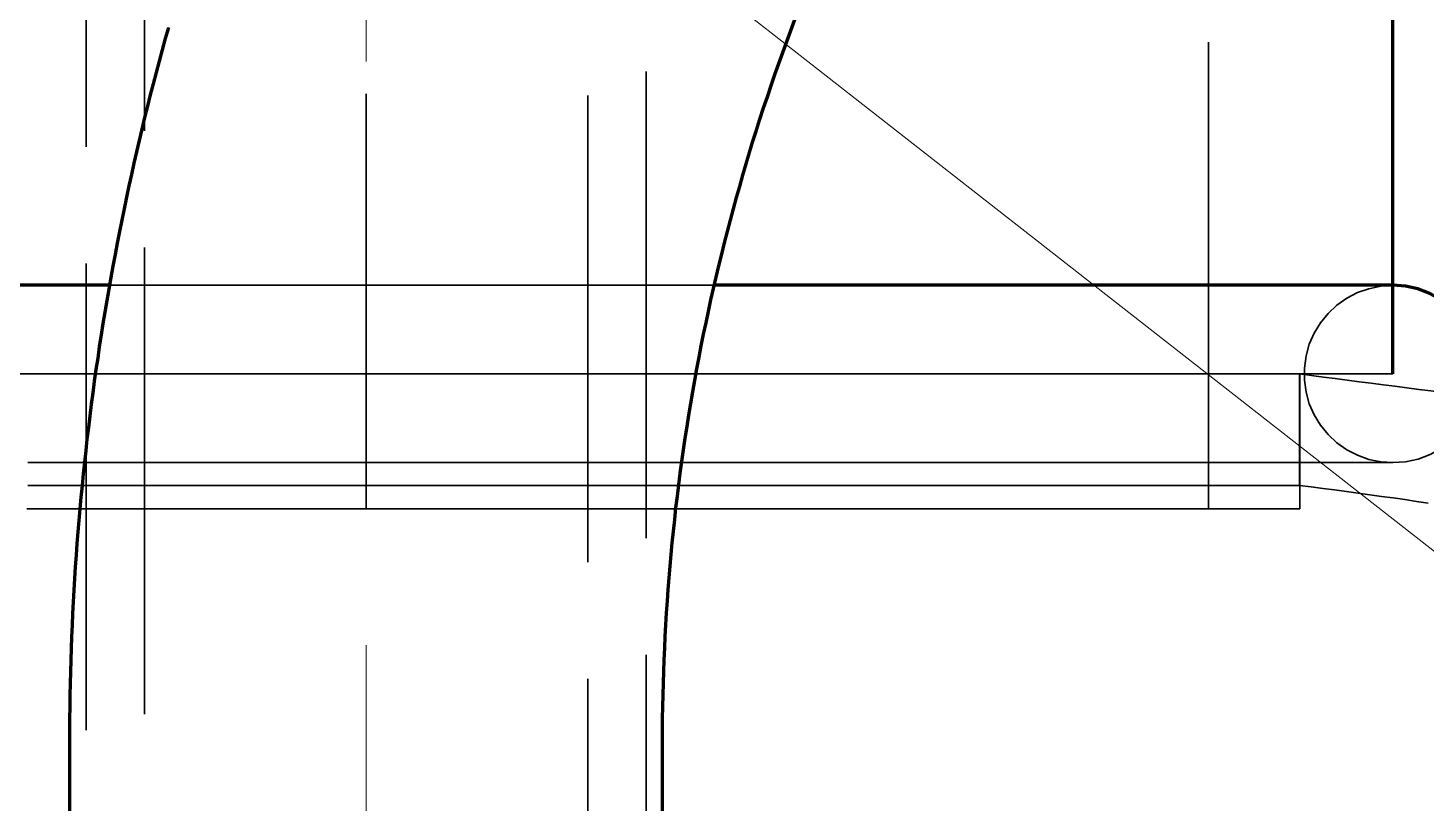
# Model space of a CAD drawing. Header units: millimetres. Extents: x 0 to 2382, y 0 to 420.
# Drawn here: x 938.86 to 950.84, y 332.97 to 339.61 of the extents above; entities that cross this region are included whole.
import ezdxf

# ---------------------------------------------------------------- set-up
doc = ezdxf.new("R2010")
doc.units = ezdxf.units.MM
doc.linetypes.add('IRAM-E-TRAZOS', pattern=[5, 4, -1])
doc.linetypes.add('IRAM-F-TRAZO-PUNTO', pattern=[20, 15, -2, 1, -2])
for name, color, linetype, lineweight in [('01-VISIBLE', 7, 'CONTINUOUS', 70), ('02-OCULTA', 4, 'IRAM-E-TRAZOS', 35), ('03-EJE', 1, 'IRAM-F-TRAZO-PUNTO', 18), ('08-FINA', 5, 'CONTINUOUS', 18)]:
    doc.layers.add(name, color=color, linetype=linetype, lineweight=lineweight)

msp = doc.modelspace()

# ---------------------------------------------------------------- linework, layer by layer
at = {"layer": '01-VISIBLE'}
for points in [[(950.558, 336.643), (950.558, 344.043)], [(939.218, 333.49), (939.219, 333.59), (939.219, 333.69), (939.22, 333.79), (939.222, 333.89), (939.224, 333.99), (939.226, 334.09), (939.229, 334.19), (939.233, 334.29), (939.236, 334.39), (939.241, 334.49), (939.245, 334.59), (939.25, 334.69), (939.256, 334.79), (939.262, 334.89), (939.268, 334.989), (939.275, 335.089), (939.282, 335.189), (939.29, 335.289), (939.298, 335.388), (939.307, 335.488), (939.316, 335.588), (939.326, 335.687), (939.336, 335.787), (939.346, 335.886), (939.357, 335.986), (939.368, 336.085), (939.38, 336.184), (939.392, 336.284), (939.405, 336.383), (939.418, 336.482), (939.431, 336.581), (939.445, 336.68), (939.46, 336.779), (939.474, 336.878), (939.49, 336.977), (939.505, 337.076), (939.521, 337.174), (939.538, 337.273), (939.555, 337.371), (939.572, 337.47), (939.59, 337.568), (939.609, 337.667), (939.627, 337.765), (939.647, 337.863), (939.666, 337.961), (939.686, 338.059), (939.707, 338.157), (939.728, 338.255), (939.749, 338.353), (939.771, 338.45), (939.793, 338.548), (939.816, 338.645), (939.839, 338.742), (939.862, 338.84), (939.886, 338.937), (939.911, 339.034), (939.935, 339.131), (939.961, 339.227), (939.986, 339.324), (940.012, 339.421), (940.039, 339.517), (940.066, 339.613)], [(944.298, 333.49), (944.299, 333.591), (944.299, 333.691), (944.301, 333.792), (944.303, 333.892), (944.306, 333.992), (944.309, 334.093), (944.312, 334.193), (944.317, 334.294), (944.322, 334.394), (944.327, 334.494), (944.333, 334.595), (944.34, 334.695), (944.347, 334.795), (944.355, 334.895), (944.363, 334.995), (944.372, 335.095), (944.382, 335.195), (944.392, 335.295), (944.403, 335.395), (944.414, 335.495), (944.426, 335.595), (944.438, 335.695), (944.451, 335.794), (944.465, 335.894), (944.479, 335.993), (944.493, 336.093), (944.509, 336.192), (944.524, 336.291), (944.541, 336.39), (944.558, 336.489), (944.575, 336.588), (944.593, 336.687), (944.612, 336.786), (944.631, 336.884), (944.651, 336.983), (944.672, 337.081), (944.693, 337.179), (944.714, 337.277), (944.736, 337.375), (944.759, 337.473), (944.782, 337.571), (944.806, 337.669), (944.83, 337.766), (944.855, 337.864), (944.88, 337.961), (944.906, 338.058), (944.933, 338.155), (944.96, 338.251), (944.988, 338.348), (945.016, 338.444), (945.045, 338.541), (945.074, 338.637), (945.104, 338.733), (945.134, 338.828), (945.165, 338.924), (945.197, 339.019), (945.229, 339.114), (945.262, 339.209), (945.295, 339.304), (945.329, 339.399), (945.363, 339.493), (945.398, 339.588), (945.433, 339.682)], [(939.56, 337.403), (939.46, 337.403), (939.36, 337.403), (939.26, 337.403), (939.16, 337.403), (939.06, 337.403), (938.96, 337.403), (938.86, 337.403), (938.76, 337.403)], [(950.558, 337.403), (950.458, 337.403), (950.358, 337.403), (950.258, 337.403), (950.157, 337.403), (950.057, 337.403), (949.957, 337.403), (949.856, 337.403), (949.756, 337.403), (949.656, 337.403), (949.556, 337.403), (949.455, 337.403), (949.355, 337.403), (949.255, 337.403), (949.154, 337.403), (949.054, 337.403), (948.954, 337.403), (948.854, 337.403), (948.753, 337.403), (948.653, 337.403), (948.553, 337.403), (948.453, 337.403), (948.352, 337.403), (948.252, 337.403), (948.152, 337.403), (948.051, 337.403), (947.951, 337.403), (947.851, 337.403), (947.751, 337.403), (947.65, 337.403), (947.55, 337.403), (947.45, 337.403), (947.349, 337.403), (947.249, 337.403), (947.149, 337.403), (947.049, 337.403), (946.948, 337.403), (946.848, 337.403), (946.748, 337.403), (946.648, 337.403), (946.547, 337.403), (946.447, 337.403), (946.347, 337.403), (946.246, 337.403), (946.146, 337.403), (946.046, 337.403), (945.946, 337.403), (945.845, 337.403), (945.745, 337.403), (945.645, 337.403), (945.545, 337.403), (945.444, 337.403), (945.344, 337.403), (945.244, 337.403), (945.143, 337.403), (945.043, 337.403), (944.943, 337.403), (944.843, 337.403), (944.742, 337.403)], [(951.318, 336.643), (951.311, 336.751), (951.288, 336.857), (951.25, 336.958), (951.198, 337.053), (951.133, 337.14), (951.056, 337.217), (950.969, 337.282), (950.874, 337.334), (950.772, 337.372), (950.666, 337.395), (950.558, 337.403)], [(939.218, 318.552), (939.218, 333.49)], [(944.298, 320.295), (944.298, 333.49)]]:
    msp.add_lwpolyline(points, dxfattribs=at)
at = {"layer": '02-OCULTA'}
for points in [[(941.758, 344.043), (941.758, 335.488)], [(948.978, 335.488), (948.978, 344.043)], [(939.358, 318.589), (939.358, 340.803)], [(939.858, 318.726), (939.858, 340.803)], [(943.658, 320.029), (943.658, 340.803)], [(944.158, 320.235), (944.158, 340.803)], [(940.066, 339.613), (940.039, 339.517), (940.012, 339.421), (939.986, 339.324), (939.961, 339.227), (939.935, 339.131), (939.911, 339.034), (939.886, 338.937), (939.862, 338.84), (939.839, 338.742), (939.816, 338.645), (939.793, 338.548), (939.771, 338.45), (939.749, 338.353), (939.728, 338.255), (939.707, 338.157), (939.686, 338.059), (939.666, 337.961), (939.647, 337.863), (939.627, 337.765), (939.609, 337.667), (939.59, 337.568), (939.572, 337.47), (939.555, 337.371), (939.538, 337.273), (939.521, 337.174), (939.505, 337.076), (939.49, 336.977), (939.474, 336.878), (939.46, 336.779), (939.445, 336.68), (939.431, 336.581), (939.418, 336.482), (939.405, 336.383), (939.392, 336.284), (939.38, 336.184), (939.368, 336.085), (939.357, 335.986), (939.346, 335.886), (939.336, 335.787), (939.326, 335.687), (939.316, 335.588), (939.307, 335.488), (939.298, 335.388), (939.29, 335.289), (939.282, 335.189), (939.275, 335.089), (939.268, 334.989), (939.262, 334.89), (939.256, 334.79), (939.25, 334.69), (939.245, 334.59), (939.241, 334.49), (939.236, 334.39), (939.233, 334.29), (939.229, 334.19), (939.226, 334.09), (939.224, 333.99), (939.222, 333.89), (939.22, 333.79), (939.219, 333.69), (939.219, 333.59), (939.218, 333.49)], [(945.433, 339.682), (945.398, 339.588), (945.363, 339.493), (945.329, 339.399), (945.295, 339.304), (945.262, 339.209), (945.229, 339.114), (945.197, 339.019), (945.165, 338.924), (945.134, 338.828), (945.104, 338.733), (945.074, 338.637), (945.045, 338.541), (945.016, 338.444), (944.988, 338.348), (944.96, 338.251), (944.933, 338.155), (944.906, 338.058), (944.88, 337.961), (944.855, 337.864), (944.83, 337.766), (944.806, 337.669), (944.782, 337.571), (944.759, 337.473), (944.736, 337.375), (944.714, 337.277), (944.693, 337.179), (944.672, 337.081), (944.651, 336.983), (944.631, 336.884), (944.612, 336.786), (944.593, 336.687), (944.575, 336.588), (944.558, 336.489), (944.541, 336.39), (944.524, 336.291), (944.509, 336.192), (944.493, 336.093), (944.479, 335.993), (944.465, 335.894), (944.451, 335.794), (944.438, 335.695), (944.426, 335.595), (944.414, 335.495), (944.403, 335.395), (944.392, 335.295), (944.382, 335.195), (944.372, 335.095), (944.363, 334.995), (944.355, 334.895), (944.347, 334.795), (944.34, 334.695), (944.333, 334.595), (944.327, 334.494), (944.322, 334.394), (944.317, 334.294), (944.312, 334.193), (944.309, 334.093), (944.306, 333.992), (944.303, 333.892), (944.301, 333.792), (944.299, 333.691), (944.299, 333.591), (944.298, 333.49)], [(941.758, 337.403), (941.658, 337.403), (941.558, 337.403), (941.457, 337.403), (941.357, 337.403), (941.257, 337.403), (941.157, 337.403), (941.056, 337.403), (940.956, 337.403), (940.856, 337.403), (940.756, 337.403), (940.655, 337.403), (940.555, 337.403), (940.455, 337.403), (940.354, 337.403), (940.254, 337.403), (940.154, 337.403), (940.054, 337.403), (939.953, 337.403), (939.853, 337.403), (939.753, 337.403), (939.652, 337.403), (939.552, 337.403), (939.452, 337.403), (939.352, 337.403), (939.251, 337.403), (939.151, 337.403), (939.051, 337.403), (938.951, 337.403), (938.85, 337.403)], [(944.742, 337.403), (944.641, 337.403), (944.539, 337.403), (944.437, 337.403), (944.336, 337.403), (944.234, 337.403), (944.133, 337.403), (944.031, 337.403), (943.929, 337.403), (943.828, 337.403), (943.726, 337.403), (943.625, 337.403), (943.523, 337.403), (943.421, 337.403), (943.32, 337.403), (943.218, 337.403), (943.117, 337.403), (943.015, 337.403), (942.913, 337.403), (942.812, 337.403), (942.71, 337.403), (942.609, 337.403), (942.507, 337.403), (942.405, 337.403), (942.304, 337.403), (942.202, 337.403), (942.101, 337.403), (941.999, 337.403), (941.897, 337.403), (941.796, 337.403), (941.694, 337.403), (941.593, 337.403), (941.491, 337.403), (941.389, 337.403), (941.288, 337.403), (941.186, 337.403), (941.085, 337.403), (940.983, 337.403), (940.881, 337.403), (940.78, 337.403), (940.678, 337.403), (940.577, 337.403), (940.475, 337.403), (940.373, 337.403), (940.272, 337.403), (940.17, 337.403), (940.068, 337.403), (939.967, 337.403), (939.865, 337.403), (939.764, 337.403), (939.662, 337.403), (939.56, 337.403)], [(941.758, 337.403), (941.858, 337.403), (941.958, 337.403), (942.058, 337.403), (942.158, 337.403), (942.258, 337.403), (942.358, 337.403), (942.458, 337.403), (942.558, 337.403), (942.658, 337.403), (942.758, 337.403), (942.858, 337.403), (942.958, 337.403), (943.058, 337.403), (943.158, 337.403), (943.258, 337.403), (943.358, 337.403), (943.458, 337.403), (943.558, 337.403), (943.658, 337.403), (943.758, 337.403), (943.858, 337.403), (943.958, 337.403), (944.058, 337.403), (944.158, 337.403), (944.258, 337.403), (944.358, 337.403), (944.458, 337.403), (944.558, 337.403), (944.658, 337.403), (944.758, 337.403), (944.858, 337.403), (944.958, 337.403), (945.058, 337.403), (945.158, 337.403), (945.258, 337.403), (945.358, 337.403), (945.458, 337.403), (945.558, 337.403), (945.658, 337.403), (945.758, 337.403), (945.858, 337.403), (945.958, 337.403), (946.058, 337.403), (946.158, 337.403), (946.258, 337.403), (946.358, 337.403), (946.458, 337.403), (946.558, 337.403), (946.658, 337.403), (946.758, 337.403), (946.858, 337.403), (946.958, 337.403), (947.058, 337.403), (947.158, 337.403), (947.258, 337.403), (947.358, 337.403), (947.458, 337.403), (947.558, 337.403), (947.658, 337.403), (947.758, 337.403), (947.858, 337.403), (947.958, 337.403), (948.058, 337.403), (948.158, 337.403), (948.258, 337.403), (948.358, 337.403), (948.458, 337.403), (948.558, 337.403), (948.658, 337.403), (948.758, 337.403), (948.858, 337.403), (948.958, 337.403), (949.058, 337.403), (949.158, 337.403), (949.258, 337.403), (949.358, 337.403), (949.458, 337.403), (949.558, 337.403), (949.658, 337.403), (949.758, 337.403), (949.858, 337.403), (949.958, 337.403), (950.058, 337.403), (950.158, 337.403), (950.258, 337.403), (950.358, 337.403), (950.458, 337.403), (950.558, 337.403)], [(950.558, 335.883), (950.455, 335.89), (950.353, 335.911), (950.256, 335.946), (950.163, 335.993), (950.079, 336.053), (950.003, 336.124), (949.937, 336.204), (949.884, 336.293), (949.842, 336.388), (949.814, 336.488), (949.8, 336.591), (949.8, 336.694), (949.814, 336.797), (949.842, 336.897), (949.884, 336.992), (949.937, 337.081), (950.003, 337.161), (950.079, 337.232), (950.163, 337.292), (950.256, 337.34), (950.353, 337.374), (950.455, 337.396), (950.558, 337.403)], [(938.79, 336.643), (938.89, 336.643), (938.991, 336.643), (939.092, 336.643), (939.192, 336.643), (939.293, 336.643), (939.394, 336.643), (939.494, 336.643), (939.595, 336.643), (939.695, 336.643), (939.796, 336.643), (939.897, 336.643), (939.997, 336.643), (940.098, 336.643), (940.199, 336.643), (940.299, 336.643), (940.4, 336.643), (940.5, 336.643), (940.601, 336.643), (940.702, 336.643), (940.802, 336.643), (940.903, 336.643), (941.004, 336.643), (941.104, 336.643), (941.205, 336.643), (941.306, 336.643), (941.406, 336.643), (941.507, 336.643), (941.607, 336.643), (941.708, 336.643), (941.809, 336.643), (941.909, 336.643), (942.01, 336.643), (942.111, 336.643), (942.211, 336.643), (942.312, 336.643), (942.412, 336.643), (942.513, 336.643), (942.614, 336.643), (942.714, 336.643), (942.815, 336.643), (942.916, 336.643), (943.016, 336.643), (943.117, 336.643), (943.217, 336.643), (943.318, 336.643), (943.419, 336.643), (943.519, 336.643), (943.62, 336.643), (943.721, 336.643), (943.821, 336.643), (943.922, 336.643), (944.022, 336.643), (944.123, 336.643), (944.224, 336.643), (944.324, 336.643), (944.425, 336.643), (944.526, 336.643), (944.626, 336.643), (944.727, 336.643), (944.828, 336.643), (944.928, 336.643), (945.029, 336.643), (945.129, 336.643), (945.23, 336.643), (945.331, 336.643), (945.431, 336.643), (945.532, 336.643), (945.633, 336.643), (945.733, 336.643), (945.834, 336.643), (945.934, 336.643), (946.035, 336.643), (946.136, 336.643), (946.236, 336.643), (946.337, 336.643), (946.438, 336.643), (946.538, 336.643), (946.639, 336.643), (946.739, 336.643), (946.84, 336.643), (946.941, 336.643), (947.041, 336.643), (947.142, 336.643), (947.243, 336.643), (947.343, 336.643), (947.444, 336.643), (947.544, 336.643), (947.645, 336.643), (947.746, 336.643), (947.846, 336.643), (947.947, 336.643), (948.048, 336.643), (948.148, 336.643), (948.249, 336.643), (948.35, 336.643), (948.45, 336.643), (948.551, 336.643), (948.651, 336.643), (948.752, 336.643), (948.853, 336.643), (948.953, 336.643), (949.054, 336.643), (949.155, 336.643), (949.255, 336.643), (949.356, 336.643), (949.456, 336.643), (949.557, 336.643), (949.658, 336.643), (949.758, 336.643)], [(941.758, 336.643), (941.657, 336.643), (941.556, 336.643), (941.455, 336.643), (941.353, 336.643), (941.252, 336.643), (941.151, 336.643), (941.049, 336.643), (940.948, 336.643), (940.847, 336.643), (940.746, 336.643), (940.644, 336.643), (940.543, 336.643), (940.442, 336.643), (940.341, 336.643), (940.239, 336.643), (940.138, 336.643), (940.037, 336.643), (939.936, 336.643), (939.834, 336.643), (939.733, 336.643), (939.632, 336.643), (939.53, 336.643), (939.429, 336.643), (939.328, 336.643), (939.227, 336.643), (939.125, 336.643), (939.024, 336.643), (938.923, 336.643), (938.822, 336.643)], [(941.758, 336.643), (941.658, 336.643), (941.558, 336.643), (941.458, 336.643), (941.358, 336.643), (941.258, 336.643), (941.158, 336.643), (941.058, 336.643), (940.958, 336.643), (940.858, 336.643), (940.758, 336.643), (940.658, 336.643), (940.558, 336.643), (940.458, 336.643), (940.358, 336.643), (940.258, 336.643), (940.158, 336.643), (940.058, 336.643), (939.958, 336.643), (939.858, 336.643), (939.758, 336.643), (939.658, 336.643), (939.558, 336.643), (939.458, 336.643), (939.358, 336.643), (939.258, 336.643), (939.158, 336.643), (939.058, 336.643), (938.958, 336.643), (938.858, 336.643)], [(938.858, 336.643), (938.958, 336.643), (939.058, 336.643), (939.158, 336.643), (939.258, 336.643), (939.358, 336.643), (939.458, 336.643), (939.558, 336.643), (939.658, 336.643), (939.758, 336.643), (939.858, 336.643), (939.958, 336.643), (940.058, 336.643), (940.158, 336.643), (940.258, 336.643), (940.358, 336.643), (940.458, 336.643), (940.558, 336.643), (940.658, 336.643), (940.758, 336.643), (940.858, 336.643), (940.958, 336.643), (941.058, 336.643), (941.158, 336.643), (941.258, 336.643), (941.358, 336.643), (941.458, 336.643), (941.558, 336.643), (941.658, 336.643), (941.758, 336.643), (941.858, 336.643), (941.958, 336.643), (942.058, 336.643), (942.158, 336.643), (942.258, 336.643), (942.358, 336.643), (942.459, 336.643), (942.559, 336.643), (942.659, 336.643), (942.759, 336.643), (942.859, 336.643), (942.959, 336.643), (943.059, 336.643), (943.159, 336.643), (943.259, 336.643), (943.359, 336.643), (943.459, 336.643), (943.559, 336.643), (943.659, 336.643), (943.759, 336.643), (943.859, 336.643), (943.959, 336.643), (944.059, 336.643), (944.159, 336.643), (944.259, 336.643), (944.359, 336.643), (944.459, 336.643), (944.559, 336.643), (944.659, 336.643), (944.759, 336.643), (944.859, 336.643), (944.959, 336.643), (945.059, 336.643), (945.159, 336.643), (945.259, 336.643), (945.359, 336.643), (945.459, 336.643), (945.559, 336.643), (945.659, 336.643), (945.759, 336.643), (945.859, 336.643), (945.959, 336.643), (946.059, 336.643), (946.159, 336.643), (946.259, 336.643), (946.359, 336.643), (946.46, 336.643), (946.56, 336.643), (946.66, 336.643), (946.76, 336.643), (946.86, 336.643), (946.96, 336.643), (947.06, 336.643), (947.16, 336.643), (947.26, 336.643), (947.36, 336.643), (947.46, 336.643), (947.56, 336.643), (947.66, 336.643), (947.76, 336.643), (947.86, 336.643), (947.96, 336.643), (948.06, 336.643), (948.16, 336.643), (948.26, 336.643), (948.36, 336.643), (948.46, 336.643), (948.56, 336.643), (948.66, 336.643), (948.76, 336.643), (948.86, 336.643), (948.96, 336.643), (949.06, 336.643), (949.16, 336.643), (949.26, 336.643), (949.36, 336.643), (949.46, 336.643), (949.56, 336.643), (949.66, 336.643), (949.76, 336.643)], [(941.758, 336.643), (941.658, 336.643), (941.558, 336.643), (941.458, 336.643), (941.358, 336.643), (941.258, 336.643), (941.158, 336.643), (941.058, 336.643), (940.958, 336.643), (940.858, 336.643), (940.758, 336.643), (940.658, 336.643), (940.558, 336.643), (940.458, 336.643), (940.358, 336.643), (940.258, 336.643), (940.158, 336.643), (940.058, 336.643), (939.958, 336.643), (939.858, 336.643), (939.758, 336.643), (939.658, 336.643), (939.558, 336.643), (939.458, 336.643), (939.358, 336.643), (939.258, 336.643), (939.158, 336.643), (939.058, 336.643), (938.958, 336.643), (938.858, 336.643)], [(938.858, 336.643), (938.958, 336.643), (939.058, 336.643), (939.158, 336.643), (939.258, 336.643), (939.358, 336.643), (939.458, 336.643), (939.558, 336.643), (939.658, 336.643), (939.758, 336.643), (939.858, 336.643), (939.958, 336.643), (940.058, 336.643), (940.158, 336.643), (940.258, 336.643), (940.358, 336.643), (940.458, 336.643), (940.558, 336.643), (940.658, 336.643), (940.758, 336.643), (940.858, 336.643), (940.958, 336.643), (941.058, 336.643), (941.158, 336.643), (941.258, 336.643), (941.358, 336.643), (941.458, 336.643), (941.558, 336.643), (941.658, 336.643), (941.758, 336.643), (941.858, 336.643), (941.958, 336.643), (942.058, 336.643), (942.158, 336.643), (942.258, 336.643), (942.358, 336.643), (942.458, 336.643), (942.558, 336.643), (942.658, 336.643), (942.758, 336.643), (942.858, 336.643), (942.958, 336.643), (943.058, 336.643), (943.158, 336.643), (943.258, 336.643), (943.358, 336.643), (943.458, 336.643), (943.558, 336.643), (943.658, 336.643), (943.758, 336.643), (943.858, 336.643), (943.958, 336.643), (944.058, 336.643), (944.158, 336.643), (944.258, 336.643), (944.358, 336.643), (944.458, 336.643), (944.558, 336.643), (944.658, 336.643), (944.758, 336.643), (944.858, 336.643), (944.958, 336.643), (945.058, 336.643), (945.158, 336.643), (945.258, 336.643), (945.358, 336.643), (945.458, 336.643), (945.558, 336.643), (945.658, 336.643), (945.758, 336.643), (945.858, 336.643), (945.958, 336.643), (946.058, 336.643), (946.158, 336.643), (946.258, 336.643), (946.358, 336.643), (946.458, 336.643), (946.558, 336.643), (946.658, 336.643), (946.758, 336.643), (946.858, 336.643), (946.958, 336.643), (947.058, 336.643), (947.158, 336.643), (947.258, 336.643), (947.358, 336.643), (947.458, 336.643), (947.558, 336.643), (947.658, 336.643), (947.758, 336.643), (947.858, 336.643), (947.958, 336.643), (948.058, 336.643), (948.158, 336.643), (948.258, 336.643), (948.358, 336.643), (948.458, 336.643), (948.558, 336.643), (948.658, 336.643), (948.758, 336.643), (948.858, 336.643), (948.958, 336.643), (949.058, 336.643), (949.158, 336.643), (949.258, 336.643), (949.358, 336.643), (949.458, 336.643), (949.558, 336.643), (949.658, 336.643), (949.758, 336.643), (949.858, 336.643), (949.958, 336.643), (950.058, 336.643), (950.158, 336.643), (950.258, 336.643), (950.358, 336.643), (950.458, 336.643), (950.558, 336.643)], [(949.758, 336.643), (949.657, 336.643), (949.556, 336.643), (949.455, 336.643), (949.353, 336.643), (949.252, 336.643), (949.151, 336.643), (949.049, 336.643), (948.948, 336.643), (948.847, 336.643), (948.746, 336.643), (948.644, 336.643), (948.543, 336.643), (948.442, 336.643), (948.341, 336.643), (948.239, 336.643), (948.138, 336.643), (948.037, 336.643), (947.936, 336.643), (947.834, 336.643), (947.733, 336.643), (947.632, 336.643), (947.53, 336.643), (947.429, 336.643), (947.328, 336.643), (947.227, 336.643), (947.125, 336.643), (947.024, 336.643), (946.923, 336.643), (946.822, 336.643), (946.72, 336.643), (946.619, 336.643), (946.518, 336.643), (946.417, 336.643), (946.315, 336.643), (946.214, 336.643), (946.113, 336.643), (946.011, 336.643), (945.91, 336.643), (945.809, 336.643), (945.708, 336.643), (945.606, 336.643), (945.505, 336.643), (945.404, 336.643), (945.303, 336.643), (945.201, 336.643), (945.1, 336.643), (944.999, 336.643), (944.898, 336.643), (944.796, 336.643), (944.695, 336.643), (944.594, 336.643), (944.493, 336.643), (944.391, 336.643), (944.29, 336.643), (944.189, 336.643), (944.087, 336.643), (943.986, 336.643), (943.885, 336.643), (943.784, 336.643), (943.682, 336.643), (943.581, 336.643), (943.48, 336.643), (943.379, 336.643), (943.277, 336.643), (943.176, 336.643), (943.075, 336.643), (942.974, 336.643), (942.872, 336.643), (942.771, 336.643), (942.67, 336.643), (942.568, 336.643), (942.467, 336.643), (942.366, 336.643), (942.265, 336.643), (942.163, 336.643), (942.062, 336.643), (941.961, 336.643), (941.86, 336.643), (941.758, 336.643)], [(949.76, 336.643), (949.66, 336.643), (949.56, 336.643), (949.46, 336.643), (949.36, 336.643), (949.26, 336.643), (949.16, 336.643), (949.06, 336.643), (948.96, 336.643), (948.86, 336.643), (948.76, 336.643), (948.66, 336.643), (948.56, 336.643), (948.46, 336.643), (948.36, 336.643), (948.26, 336.643), (948.16, 336.643), (948.06, 336.643), (947.96, 336.643), (947.86, 336.643), (947.76, 336.643), (947.66, 336.643), (947.56, 336.643), (947.46, 336.643), (947.36, 336.643), (947.26, 336.643), (947.16, 336.643), (947.06, 336.643), (946.96, 336.643), (946.86, 336.643), (946.76, 336.643), (946.66, 336.643), (946.56, 336.643), (946.46, 336.643), (946.359, 336.643), (946.259, 336.643), (946.159, 336.643), (946.059, 336.643), (945.959, 336.643), (945.859, 336.643), (945.759, 336.643), (945.659, 336.643), (945.559, 336.643), (945.459, 336.643), (945.359, 336.643), (945.259, 336.643), (945.159, 336.643), (945.059, 336.643), (944.959, 336.643), (944.859, 336.643), (944.759, 336.643), (944.659, 336.643), (944.559, 336.643), (944.459, 336.643), (944.359, 336.643), (944.259, 336.643), (944.159, 336.643), (944.059, 336.643), (943.959, 336.643), (943.859, 336.643), (943.759, 336.643), (943.659, 336.643), (943.559, 336.643), (943.459, 336.643), (943.359, 336.643), (943.259, 336.643), (943.159, 336.643), (943.059, 336.643), (942.959, 336.643), (942.859, 336.643), (942.759, 336.643), (942.659, 336.643), (942.559, 336.643), (942.459, 336.643), (942.358, 336.643), (942.258, 336.643), (942.158, 336.643), (942.058, 336.643), (941.958, 336.643), (941.858, 336.643), (941.758, 336.643)], [(950.558, 336.643), (950.457, 336.643), (950.356, 336.643), (950.255, 336.643), (950.154, 336.643), (950.053, 336.643), (949.951, 336.643), (949.85, 336.643), (949.749, 336.643), (949.648, 336.643), (949.547, 336.643), (949.446, 336.643), (949.345, 336.643), (949.243, 336.643), (949.142, 336.643), (949.041, 336.643), (948.94, 336.643), (948.839, 336.643), (948.738, 336.643), (948.636, 336.643), (948.535, 336.643), (948.434, 336.643), (948.333, 336.643), (948.232, 336.643), (948.131, 336.643), (948.03, 336.643), (947.928, 336.643), (947.827, 336.643), (947.726, 336.643), (947.625, 336.643), (947.524, 336.643), (947.423, 336.643), (947.322, 336.643), (947.22, 336.643), (947.119, 336.643), (947.018, 336.643), (946.917, 336.643), (946.816, 336.643), (946.715, 336.643), (946.614, 336.643), (946.512, 336.643), (946.411, 336.643), (946.31, 336.643), (946.209, 336.643), (946.108, 336.643), (946.007, 336.643), (945.905, 336.643), (945.804, 336.643), (945.703, 336.643), (945.602, 336.643), (945.501, 336.643), (945.4, 336.643), (945.299, 336.643), (945.197, 336.643), (945.096, 336.643), (944.995, 336.643), (944.894, 336.643), (944.793, 336.643), (944.692, 336.643), (944.591, 336.643), (944.489, 336.643), (944.388, 336.643), (944.287, 336.643), (944.186, 336.643), (944.085, 336.643), (943.984, 336.643), (943.882, 336.643), (943.781, 336.643), (943.68, 336.643), (943.579, 336.643), (943.478, 336.643), (943.377, 336.643), (943.276, 336.643), (943.174, 336.643), (943.073, 336.643), (942.972, 336.643), (942.871, 336.643), (942.77, 336.643), (942.669, 336.643), (942.568, 336.643), (942.466, 336.643), (942.365, 336.643), (942.264, 336.643), (942.163, 336.643), (942.062, 336.643), (941.961, 336.643), (941.859, 336.643), (941.758, 336.643)], [(951.292, 336.444), (951.19, 336.458), (951.088, 336.471), (950.985, 336.485), (950.883, 336.498), (950.781, 336.511), (950.679, 336.525), (950.576, 336.538), (950.474, 336.551), (950.372, 336.564), (950.27, 336.577), (950.167, 336.59), (950.065, 336.603), (949.963, 336.616), (949.861, 336.629), (949.758, 336.643)], [(949.758, 336.643), (949.758, 335.688)], [(949.76, 335.488), (949.76, 336.643)], [(951.292, 336.444), (951.255, 336.34), (951.204, 336.242), (951.14, 336.153), (951.063, 336.074), (950.975, 336.007), (950.879, 335.954), (950.776, 335.914), (950.668, 335.891), (950.558, 335.883)], [(938.858, 335.883), (938.958, 335.883), (939.058, 335.883), (939.158, 335.883), (939.258, 335.883), (939.358, 335.883), (939.458, 335.883), (939.558, 335.883), (939.658, 335.883), (939.758, 335.883), (939.858, 335.883), (939.958, 335.883), (940.058, 335.883), (940.158, 335.883), (940.258, 335.883), (940.358, 335.883), (940.458, 335.883), (940.558, 335.883), (940.658, 335.883), (940.758, 335.883), (940.858, 335.883), (940.958, 335.883), (941.058, 335.883), (941.158, 335.883), (941.258, 335.883), (941.358, 335.883), (941.458, 335.883), (941.558, 335.883), (941.658, 335.883), (941.758, 335.883)], [(938.858, 335.883), (938.958, 335.883), (939.058, 335.883), (939.158, 335.883), (939.258, 335.883), (939.358, 335.883), (939.458, 335.883), (939.558, 335.883), (939.658, 335.883), (939.758, 335.883), (939.858, 335.883), (939.958, 335.883), (940.058, 335.883), (940.158, 335.883), (940.258, 335.883), (940.358, 335.883), (940.458, 335.883), (940.558, 335.883), (940.658, 335.883), (940.758, 335.883), (940.858, 335.883), (940.958, 335.883), (941.058, 335.883), (941.158, 335.883), (941.258, 335.883), (941.358, 335.883), (941.458, 335.883), (941.558, 335.883), (941.658, 335.883), (941.758, 335.883), (941.858, 335.883), (941.958, 335.883), (942.058, 335.883), (942.158, 335.883), (942.258, 335.883), (942.358, 335.883), (942.458, 335.883), (942.558, 335.883), (942.658, 335.883), (942.758, 335.883), (942.858, 335.883), (942.958, 335.883), (943.058, 335.883), (943.158, 335.883), (943.258, 335.883), (943.358, 335.883), (943.458, 335.883), (943.558, 335.883), (943.658, 335.883), (943.758, 335.883), (943.858, 335.883), (943.958, 335.883), (944.058, 335.883), (944.158, 335.883), (944.258, 335.883), (944.358, 335.883), (944.458, 335.883), (944.558, 335.883), (944.658, 335.883), (944.758, 335.883), (944.858, 335.883), (944.958, 335.883), (945.058, 335.883), (945.158, 335.883), (945.258, 335.883), (945.358, 335.883), (945.458, 335.883), (945.558, 335.883), (945.658, 335.883), (945.758, 335.883), (945.858, 335.883), (945.958, 335.883), (946.058, 335.883), (946.158, 335.883), (946.258, 335.883), (946.358, 335.883), (946.458, 335.883), (946.558, 335.883), (946.658, 335.883), (946.758, 335.883), (946.858, 335.883), (946.958, 335.883), (947.058, 335.883), (947.158, 335.883), (947.258, 335.883), (947.358, 335.883), (947.458, 335.883), (947.558, 335.883), (947.658, 335.883), (947.758, 335.883), (947.858, 335.883), (947.958, 335.883), (948.058, 335.883), (948.158, 335.883), (948.258, 335.883), (948.358, 335.883), (948.458, 335.883), (948.558, 335.883), (948.658, 335.883), (948.758, 335.883), (948.858, 335.883), (948.958, 335.883), (949.058, 335.883), (949.158, 335.883), (949.258, 335.883), (949.358, 335.883), (949.458, 335.883), (949.558, 335.883), (949.658, 335.883), (949.758, 335.883), (949.858, 335.883), (949.958, 335.883), (950.058, 335.883), (950.158, 335.883), (950.258, 335.883), (950.358, 335.883), (950.458, 335.883), (950.558, 335.883)], [(941.758, 335.883), (941.858, 335.883), (941.958, 335.883), (942.058, 335.883), (942.158, 335.883), (942.258, 335.883), (942.358, 335.883), (942.458, 335.883), (942.558, 335.883), (942.658, 335.883), (942.758, 335.883), (942.858, 335.883), (942.958, 335.883), (943.058, 335.883), (943.158, 335.883), (943.258, 335.883), (943.358, 335.883), (943.458, 335.883), (943.558, 335.883), (943.658, 335.883), (943.758, 335.883), (943.858, 335.883), (943.958, 335.883), (944.058, 335.883), (944.158, 335.883), (944.258, 335.883), (944.358, 335.883), (944.458, 335.883), (944.558, 335.883), (944.658, 335.883), (944.758, 335.883), (944.858, 335.883), (944.958, 335.883), (945.058, 335.883), (945.158, 335.883), (945.258, 335.883), (945.358, 335.883), (945.458, 335.883), (945.558, 335.883), (945.658, 335.883), (945.758, 335.883), (945.858, 335.883), (945.958, 335.883), (946.058, 335.883), (946.158, 335.883), (946.258, 335.883), (946.358, 335.883), (946.458, 335.883), (946.558, 335.883), (946.658, 335.883), (946.758, 335.883), (946.858, 335.883), (946.958, 335.883), (947.058, 335.883), (947.158, 335.883), (947.258, 335.883), (947.358, 335.883), (947.458, 335.883), (947.558, 335.883), (947.658, 335.883), (947.758, 335.883), (947.858, 335.883), (947.958, 335.883), (948.058, 335.883), (948.158, 335.883), (948.258, 335.883), (948.358, 335.883), (948.458, 335.883), (948.558, 335.883), (948.658, 335.883), (948.758, 335.883), (948.858, 335.883), (948.958, 335.883), (949.058, 335.883), (949.158, 335.883), (949.258, 335.883), (949.358, 335.883), (949.458, 335.883), (949.558, 335.883), (949.658, 335.883), (949.758, 335.883), (949.858, 335.883), (949.958, 335.883), (950.058, 335.883), (950.158, 335.883), (950.258, 335.883), (950.358, 335.883), (950.458, 335.883), (950.558, 335.883)], [(941.758, 335.688), (941.658, 335.688), (941.558, 335.688), (941.458, 335.688), (941.358, 335.688), (941.258, 335.688), (941.158, 335.688), (941.058, 335.688), (940.958, 335.688), (940.858, 335.688), (940.758, 335.688), (940.658, 335.688), (940.558, 335.688), (940.458, 335.688), (940.358, 335.688), (940.258, 335.688), (940.158, 335.688), (940.058, 335.688), (939.958, 335.688), (939.858, 335.688), (939.758, 335.688), (939.658, 335.688), (939.558, 335.688), (939.458, 335.688), (939.358, 335.688), (939.258, 335.688), (939.158, 335.688), (939.058, 335.688), (938.958, 335.688), (938.858, 335.688)], [(938.858, 335.688), (938.958, 335.688), (939.058, 335.688), (939.158, 335.688), (939.258, 335.688), (939.358, 335.688), (939.458, 335.688), (939.558, 335.688), (939.658, 335.688), (939.758, 335.688), (939.858, 335.688), (939.958, 335.688), (940.058, 335.688), (940.158, 335.688), (940.258, 335.688), (940.358, 335.688), (940.458, 335.688), (940.558, 335.688), (940.658, 335.688), (940.758, 335.688), (940.858, 335.688), (940.958, 335.688), (941.058, 335.688), (941.158, 335.688), (941.258, 335.688), (941.358, 335.688), (941.458, 335.688), (941.558, 335.688), (941.658, 335.688), (941.758, 335.688), (941.858, 335.688), (941.958, 335.688), (942.058, 335.688), (942.158, 335.688), (942.258, 335.688), (942.358, 335.688), (942.458, 335.688), (942.558, 335.688), (942.658, 335.688), (942.758, 335.688), (942.858, 335.688), (942.958, 335.688), (943.058, 335.688), (943.158, 335.688), (943.258, 335.688), (943.358, 335.688), (943.458, 335.688), (943.558, 335.688), (943.658, 335.688), (943.758, 335.688), (943.858, 335.688), (943.958, 335.688), (944.058, 335.688), (944.158, 335.688), (944.258, 335.688), (944.358, 335.688), (944.458, 335.688), (944.558, 335.688), (944.658, 335.688), (944.758, 335.688), (944.858, 335.688), (944.958, 335.688), (945.058, 335.688), (945.158, 335.688), (945.258, 335.688), (945.358, 335.688), (945.458, 335.688), (945.558, 335.688), (945.658, 335.688), (945.758, 335.688), (945.858, 335.688), (945.958, 335.688), (946.058, 335.688), (946.158, 335.688), (946.258, 335.688), (946.358, 335.688), (946.458, 335.688), (946.558, 335.688), (946.658, 335.688), (946.758, 335.688), (946.858, 335.688), (946.958, 335.688), (947.058, 335.688), (947.158, 335.688), (947.258, 335.688), (947.358, 335.688), (947.458, 335.688), (947.558, 335.688), (947.658, 335.688), (947.758, 335.688), (947.858, 335.688), (947.958, 335.688), (948.058, 335.688), (948.158, 335.688), (948.258, 335.688), (948.358, 335.688), (948.458, 335.688), (948.558, 335.688), (948.658, 335.688), (948.758, 335.688), (948.858, 335.688), (948.958, 335.688), (949.058, 335.688), (949.158, 335.688), (949.258, 335.688), (949.358, 335.688), (949.458, 335.688), (949.558, 335.688), (949.658, 335.688), (949.758, 335.688)], [(949.758, 335.688), (949.658, 335.688), (949.558, 335.688), (949.458, 335.688), (949.358, 335.688), (949.258, 335.688), (949.158, 335.688), (949.058, 335.688), (948.958, 335.688), (948.858, 335.688), (948.758, 335.688), (948.658, 335.688), (948.558, 335.688), (948.458, 335.688), (948.358, 335.688), (948.258, 335.688), (948.158, 335.688), (948.058, 335.688), (947.958, 335.688), (947.858, 335.688), (947.758, 335.688), (947.658, 335.688), (947.558, 335.688), (947.458, 335.688), (947.358, 335.688), (947.258, 335.688), (947.158, 335.688), (947.058, 335.688), (946.958, 335.688), (946.858, 335.688), (946.758, 335.688), (946.658, 335.688), (946.558, 335.688), (946.458, 335.688), (946.358, 335.688), (946.258, 335.688), (946.158, 335.688), (946.058, 335.688), (945.958, 335.688), (945.858, 335.688), (945.758, 335.688), (945.658, 335.688), (945.558, 335.688), (945.458, 335.688), (945.358, 335.688), (945.258, 335.688), (945.158, 335.688), (945.058, 335.688), (944.958, 335.688), (944.858, 335.688), (944.758, 335.688), (944.658, 335.688), (944.558, 335.688), (944.458, 335.688), (944.358, 335.688), (944.258, 335.688), (944.158, 335.688), (944.058, 335.688), (943.958, 335.688), (943.858, 335.688), (943.758, 335.688), (943.658, 335.688), (943.558, 335.688), (943.458, 335.688), (943.358, 335.688), (943.258, 335.688), (943.158, 335.688), (943.058, 335.688), (942.958, 335.688), (942.858, 335.688), (942.758, 335.688), (942.658, 335.688), (942.558, 335.688), (942.458, 335.688), (942.358, 335.688), (942.258, 335.688), (942.158, 335.688), (942.058, 335.688), (941.958, 335.688), (941.858, 335.688), (941.758, 335.688)], [(949.758, 335.688), (949.859, 335.675), (949.959, 335.662), (950.059, 335.649), (950.16, 335.635), (950.26, 335.622), (950.36, 335.608), (950.46, 335.594), (950.561, 335.58), (950.661, 335.566), (950.761, 335.551), (950.861, 335.537)], [(941.758, 335.488), (941.658, 335.488), (941.558, 335.488), (941.457, 335.488), (941.357, 335.488), (941.257, 335.488), (941.157, 335.488), (941.056, 335.488), (940.956, 335.488), (940.856, 335.488), (940.756, 335.488), (940.655, 335.488), (940.555, 335.488), (940.455, 335.488), (940.354, 335.488), (940.254, 335.488), (940.154, 335.488), (940.054, 335.488), (939.953, 335.488), (939.853, 335.488), (939.753, 335.488), (939.652, 335.488), (939.552, 335.488), (939.452, 335.488), (939.352, 335.488), (939.251, 335.488), (939.151, 335.488), (939.051, 335.488), (938.951, 335.488), (938.85, 335.488)], [(938.85, 335.488), (938.951, 335.488), (939.051, 335.488), (939.151, 335.488), (939.251, 335.488), (939.352, 335.488), (939.452, 335.488), (939.552, 335.488), (939.652, 335.488), (939.753, 335.488), (939.853, 335.488), (939.953, 335.488), (940.054, 335.488), (940.154, 335.488), (940.254, 335.488), (940.354, 335.488), (940.455, 335.488), (940.555, 335.488), (940.655, 335.488), (940.756, 335.488), (940.856, 335.488), (940.956, 335.488), (941.056, 335.488), (941.157, 335.488), (941.257, 335.488), (941.357, 335.488), (941.457, 335.488), (941.558, 335.488), (941.658, 335.488), (941.758, 335.488), (941.859, 335.488), (941.959, 335.488), (942.059, 335.488), (942.159, 335.488), (942.26, 335.488), (942.36, 335.488), (942.46, 335.488), (942.561, 335.488), (942.661, 335.488), (942.761, 335.488), (942.861, 335.488), (942.962, 335.488), (943.062, 335.488), (943.162, 335.488), (943.262, 335.488), (943.363, 335.488), (943.463, 335.488), (943.563, 335.488), (943.664, 335.488), (943.764, 335.488), (943.864, 335.488), (943.964, 335.488), (944.065, 335.488), (944.165, 335.488), (944.265, 335.488), (944.366, 335.488), (944.466, 335.488), (944.566, 335.488), (944.666, 335.488), (944.767, 335.488), (944.867, 335.488), (944.967, 335.488), (945.067, 335.488), (945.168, 335.488), (945.268, 335.488), (945.368, 335.488), (945.469, 335.488), (945.569, 335.488), (945.669, 335.488), (945.769, 335.488), (945.87, 335.488), (945.97, 335.488), (946.07, 335.488), (946.171, 335.488), (946.271, 335.488), (946.371, 335.488), (946.471, 335.488), (946.572, 335.488), (946.672, 335.488), (946.772, 335.488), (946.872, 335.488), (946.973, 335.488), (947.073, 335.488), (947.173, 335.488), (947.274, 335.488), (947.374, 335.488), (947.474, 335.488), (947.574, 335.488), (947.675, 335.488), (947.775, 335.488), (947.875, 335.488), (947.976, 335.488), (948.076, 335.488), (948.176, 335.488), (948.276, 335.488), (948.377, 335.488), (948.477, 335.488), (948.577, 335.488), (948.677, 335.488), (948.778, 335.488), (948.878, 335.488), (948.978, 335.488)], [(941.758, 335.488), (941.658, 335.488), (941.558, 335.488), (941.458, 335.488), (941.358, 335.488), (941.258, 335.488), (941.158, 335.488), (941.058, 335.488), (940.958, 335.488), (940.858, 335.488), (940.758, 335.488), (940.658, 335.488), (940.558, 335.488), (940.458, 335.488), (940.358, 335.488), (940.258, 335.488), (940.158, 335.488), (940.058, 335.488), (939.958, 335.488), (939.858, 335.488), (939.758, 335.488), (939.658, 335.488), (939.558, 335.488), (939.458, 335.488), (939.358, 335.488), (939.258, 335.488), (939.158, 335.488), (939.058, 335.488), (938.958, 335.488), (938.858, 335.488)], [(938.858, 335.488), (938.958, 335.488), (939.058, 335.488), (939.158, 335.488), (939.258, 335.488), (939.358, 335.488), (939.458, 335.488), (939.558, 335.488), (939.658, 335.488), (939.758, 335.488), (939.858, 335.488), (939.958, 335.488), (940.058, 335.488), (940.158, 335.488), (940.258, 335.488), (940.358, 335.488), (940.458, 335.488), (940.558, 335.488), (940.658, 335.488), (940.758, 335.488), (940.858, 335.488), (940.958, 335.488), (941.058, 335.488), (941.158, 335.488), (941.258, 335.488), (941.358, 335.488), (941.458, 335.488), (941.558, 335.488), (941.658, 335.488), (941.758, 335.488), (941.858, 335.488), (941.958, 335.488), (942.058, 335.488), (942.158, 335.488), (942.258, 335.488), (942.358, 335.488), (942.459, 335.488), (942.559, 335.488), (942.659, 335.488), (942.759, 335.488), (942.859, 335.488), (942.959, 335.488), (943.059, 335.488), (943.159, 335.488), (943.259, 335.488), (943.359, 335.488), (943.459, 335.488), (943.559, 335.488), (943.659, 335.488), (943.759, 335.488), (943.859, 335.488), (943.959, 335.488), (944.059, 335.488), (944.159, 335.488), (944.259, 335.488), (944.359, 335.488), (944.459, 335.488), (944.559, 335.488), (944.659, 335.488), (944.759, 335.488), (944.859, 335.488), (944.959, 335.488), (945.059, 335.488), (945.159, 335.488), (945.259, 335.488), (945.359, 335.488), (945.459, 335.488), (945.559, 335.488), (945.659, 335.488), (945.759, 335.488), (945.859, 335.488), (945.959, 335.488), (946.059, 335.488), (946.159, 335.488), (946.259, 335.488), (946.359, 335.488), (946.46, 335.488), (946.56, 335.488), (946.66, 335.488), (946.76, 335.488), (946.86, 335.488), (946.96, 335.488), (947.06, 335.488), (947.16, 335.488), (947.26, 335.488), (947.36, 335.488), (947.46, 335.488), (947.56, 335.488), (947.66, 335.488), (947.76, 335.488), (947.86, 335.488), (947.96, 335.488), (948.06, 335.488), (948.16, 335.488), (948.26, 335.488), (948.36, 335.488), (948.46, 335.488), (948.56, 335.488), (948.66, 335.488), (948.76, 335.488), (948.86, 335.488), (948.96, 335.488), (949.06, 335.488), (949.16, 335.488), (949.26, 335.488), (949.36, 335.488), (949.46, 335.488), (949.56, 335.488), (949.66, 335.488), (949.76, 335.488)], [(949.76, 335.488), (949.66, 335.488), (949.56, 335.488), (949.46, 335.488), (949.36, 335.488), (949.26, 335.488), (949.16, 335.488), (949.06, 335.488), (948.96, 335.488), (948.86, 335.488), (948.76, 335.488), (948.66, 335.488), (948.56, 335.488), (948.46, 335.488), (948.36, 335.488), (948.26, 335.488), (948.16, 335.488), (948.06, 335.488), (947.96, 335.488), (947.86, 335.488), (947.76, 335.488), (947.66, 335.488), (947.56, 335.488), (947.46, 335.488), (947.36, 335.488), (947.26, 335.488), (947.16, 335.488), (947.06, 335.488), (946.96, 335.488), (946.86, 335.488), (946.76, 335.488), (946.66, 335.488), (946.56, 335.488), (946.46, 335.488), (946.359, 335.488), (946.259, 335.488), (946.159, 335.488), (946.059, 335.488), (945.959, 335.488), (945.859, 335.488), (945.759, 335.488), (945.659, 335.488), (945.559, 335.488), (945.459, 335.488), (945.359, 335.488), (945.259, 335.488), (945.159, 335.488), (945.059, 335.488), (944.959, 335.488), (944.859, 335.488), (944.759, 335.488), (944.659, 335.488), (944.559, 335.488), (944.459, 335.488), (944.359, 335.488), (944.259, 335.488), (944.159, 335.488), (944.059, 335.488), (943.959, 335.488), (943.859, 335.488), (943.759, 335.488), (943.659, 335.488), (943.559, 335.488), (943.459, 335.488), (943.359, 335.488), (943.259, 335.488), (943.159, 335.488), (943.059, 335.488), (942.959, 335.488), (942.859, 335.488), (942.759, 335.488), (942.659, 335.488), (942.559, 335.488), (942.459, 335.488), (942.358, 335.488), (942.258, 335.488), (942.158, 335.488), (942.058, 335.488), (941.958, 335.488), (941.858, 335.488), (941.758, 335.488)], [(948.978, 335.488), (948.878, 335.488), (948.778, 335.488), (948.677, 335.488), (948.577, 335.488), (948.477, 335.488), (948.377, 335.488), (948.276, 335.488), (948.176, 335.488), (948.076, 335.488), (947.976, 335.488), (947.875, 335.488), (947.775, 335.488), (947.675, 335.488), (947.574, 335.488), (947.474, 335.488), (947.374, 335.488), (947.274, 335.488), (947.173, 335.488), (947.073, 335.488), (946.973, 335.488), (946.872, 335.488), (946.772, 335.488), (946.672, 335.488), (946.572, 335.488), (946.471, 335.488), (946.371, 335.488), (946.271, 335.488), (946.171, 335.488), (946.07, 335.488), (945.97, 335.488), (945.87, 335.488), (945.769, 335.488), (945.669, 335.488), (945.569, 335.488), (945.469, 335.488), (945.368, 335.488), (945.268, 335.488), (945.168, 335.488), (945.067, 335.488), (944.967, 335.488), (944.867, 335.488), (944.767, 335.488), (944.666, 335.488), (944.566, 335.488), (944.466, 335.488), (944.366, 335.488), (944.265, 335.488), (944.165, 335.488), (944.065, 335.488), (943.964, 335.488), (943.864, 335.488), (943.764, 335.488), (943.664, 335.488), (943.563, 335.488), (943.463, 335.488), (943.363, 335.488), (943.262, 335.488), (943.162, 335.488), (943.062, 335.488), (942.962, 335.488), (942.861, 335.488), (942.761, 335.488), (942.661, 335.488), (942.561, 335.488), (942.46, 335.488), (942.36, 335.488), (942.26, 335.488), (942.159, 335.488), (942.059, 335.488), (941.959, 335.488), (941.859, 335.488), (941.758, 335.488)], [(939.218, 333.49), (939.218, 318.552)], [(944.298, 333.49), (944.298, 320.295)]]:
    msp.add_lwpolyline(points, dxfattribs=at)
at = {"layer": '03-EJE'}
msp.add_lwpolyline([(941.758, 319.32), (941.758, 365.291)], dxfattribs=at)
at = {"layer": '08-FINA'}
msp.add_line((970.516, 319.797), (941.758, 342.283), dxfattribs=at)
msp.add_circle((929.833, 354.167), 36.833, dxfattribs=at)

doc.saveas('drawing.dxf')
